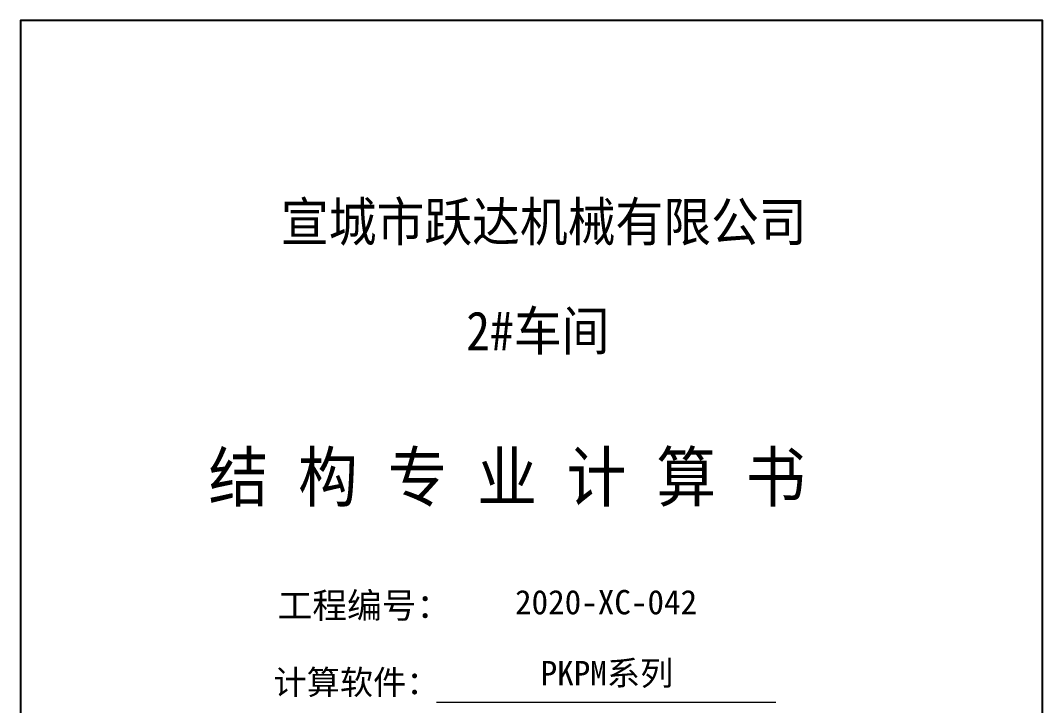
# Model space of a CAD drawing. Extents: x 69728788 to 150163257, y 20675998 to 43663798.
# Drawn here: x 74282217 to 74292717, y 21849462 to 21856505 of the extents above; entities that cross this region are included whole.
import ezdxf

# ---------------------------------------------------------------- set-up
doc = ezdxf.new("R2010")
doc.units = 0
doc.header["$LTSCALE"] = 1000
doc.header["$MEASUREMENT"] = 0
doc.layers.get('0').update_dxf_attribs({"linetype": 'CONTINUOUS'})
doc.layers.add('PUB_TEXT', color=7, linetype='CONTINUOUS')
doc.layers.add('PUB_TITLE', color=4, linetype='CONTINUOUS')
doc.layers.add('标注', color=4, linetype='CONTINUOUS', lineweight=20)
doc.styles.add('-宋体', font='')
doc.styles.add('宋体', font='', dxfattribs={"width": 0.8})
doc.styles.add('黑体', font='simhei.ttf', dxfattribs={"width": 0.6, "height": 4.3})
doc.styles.get('-宋体').set_extended_font_data('SimSun')
doc.styles.get('宋体').set_extended_font_data('SimSun')

msp = doc.modelspace()

# ---------------------------------------------------------------- linework, layer by layer
at = {"color": 7, "elevation": 6.9}
msp.add_lwpolyline([(74282217.2, 21841654.7), (74292717.1, 21841654.7), (74292717.1, 21856504.9), (74282217.2, 21856504.9)], close=True, dxfattribs=at)
at = {"layer": 'PUB_TITLE', "color": 6, "elevation": 6.9}
msp.add_lwpolyline([(74282217.1, 21841654.7), (74292717.1, 21841654.7), (74292717.1, 21856504.7), (74282217.1, 21856504.7)], close=True, dxfattribs=at)
at = {"layer": '标注'}
msp.add_line((74286490.9, 21849497.6, 6.9), (74289978.7, 21849497.6, 6.9), dxfattribs=at)

# ---------------------------------------------------------------- texts
at = {"color": 6, "style": '宋体', "width": 0.9}
for s, p in [('宣城市跃达机械有限公司', (74284892.2, 21854234.6, 6.9)), ('2#车间', (74286796, 21853113.6, 6.9))]:
    msp.add_text(s, height=400, dxfattribs=at).set_placement(p)
at = {"style": '宋体', "width": 0.9}
msp.add_text('   结 构 专 业 计 算 书', height=500, dxfattribs=at).set_placement((74283230.9, 21851561.8, 6.9))
at = {"lineweight": 60, "style": '-宋体'}
for s, p in [('2020-XC-042', (74287297.8, 21850400.1, 6.9)), ('PKPM系列', (74287560.7, 21849670.9, 6.9)), ('计算软件：', (74284816.7, 21849576.1, 6.9))]:
    msp.add_text(s, height=250, dxfattribs=at).set_placement(p)
at = {"layer": 'PUB_TEXT', "style": '黑体'}
msp.add_text('工程编号：', height=261.39, dxfattribs=at).set_placement((74284859.1, 21850360.8, 6.9))

doc.saveas('drawing.dxf')
